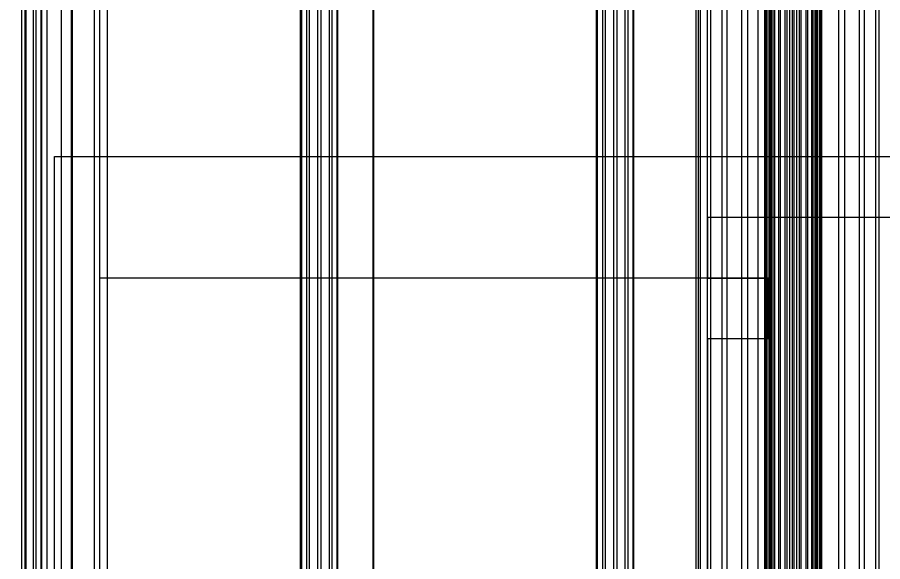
# Model space of a CAD drawing. Header units: millimetres. Extents: x -1970 to 59977, y -50268 to 6837.
# Drawn here: x 27511 to 27795.9, y -17563.3 to -17384.2 of the extents above; entities that cross this region are included whole.
import ezdxf

# ---------------------------------------------------------------- set-up
doc = ezdxf.new("R2010")
doc.units = ezdxf.units.MM
for name, color, linetype, lineweight in [('COTAS_P', 1, 'Continuous', 0), ('superior_C03', 7, 'Continuous', 0), ('superior_C05', 7, 'Continuous', 0)]:
    doc.layers.add(name, color=color, linetype=linetype, lineweight=lineweight)
doc.dimstyles.new('R19_100', dxfattribs={"dimtxt": 250, "dimasz": 150, "dimexe": 150, "dimexo": 80, "dimgap": 100, "dimtad": 1, "dimtih": 1, "dimtoh": 1, "dimdsep": 46, "dimcen": 0.09, "dimadec": 0, "dimazin": 0, "dimtfac": 1, "dimtdec": 4, "dimtofl": 0, "dimtmove": 0, "dimatfit": 3, "dimfxl": 1, "dimtolj": 1, "dimtzin": 0, "dimarcsym": 0})

# ---------------------------------------------------------------- blocks, each defined once
blk = doc.blocks.new('*D25')
at = {"layer": 'COTAS_P', "color": 0, "lineweight": -2, "transparency": 16777216}
for p, q in [((25128.19, -17920), (25128.19, -16950)), ((27628.19, -17920), (27628.19, -16950)), ((25278.19, -17100), (27478.19, -17100))]:
    blk.add_line(p, q, dxfattribs=at)
at = {"layer": 'COTAS_P', "color": 0, "transparency": 16777216}
for points in [[(25278.19, -17075), (25278.19, -17125), (25128.19, -17100)], [(27478.19, -17075), (27478.19, -17125), (27628.19, -17100)]]:
    blk.add_solid(points, dxfattribs=at)
at = {"layer": 'Defpoints', "color": 0, "transparency": 16777216}
for p in [(27628.19, -17100), (25128.19, -18000), (27628.19, -18000)]:
    blk.add_point(p, dxfattribs=at)

msp = doc.modelspace()

# ---------------------------------------------------------------- linework, layer by layer
at = {"layer": 'superior_C03'}
for p, q in [((27520.791, -19500), (27520.791, -16500)), ((27528.651, -16500), (27528.651, -19500)), ((27754.729, -16500), (27754.729, -19500)), ((27757.424, -19500), (27757.424, -16500)), ((27757.46, -19268), (27757.46, -16732)), ((27757.685, -19268), (27757.685, -16732)), ((27757.849, -19268), (27757.849, -16732)), ((27758.507, -19268), (27758.507, -16732)), ((27758.824, -19268), (27758.824, -16732)), ((27759.87, -19268), (27759.87, -16732)), ((27760.319, -19268), (27760.319, -16732)), ((27761.682, -19268), (27761.682, -16732)), ((27762.232, -19268), (27762.232, -16732)), ((27763.82, -19268), (27763.82, -16732)), ((27764.433, -19268), (27764.433, -16732)), ((27766.137, -19268), (27766.137, -16732)), ((27766.772, -19268), (27766.772, -16732)), ((27768.476, -19268), (27768.476, -16732)), ((27769.089, -19268), (27769.089, -16732)), ((27770.677, -19268), (27770.677, -16732)), ((27771.227, -19268), (27771.227, -16732)), ((27772.59, -19268), (27772.59, -16732)), ((27773.039, -19268), (27773.039, -16732)), ((27774.085, -19268), (27774.085, -16732)), ((27774.403, -19268), (27774.403, -16732)), ((27775.06, -19268), (27775.06, -16732)), ((27775.225, -16732), (27775.225, -19268)), ((27775.449, -19268), (27775.449, -16732)), ((27512.325, -16750), (27512.325, -19250)), ((27513.436, -16750), (27513.436, -19250)), ((27513.828, -16750), (27513.828, -19250)), ((27516.149, -16750), (27516.149, -19250)), ((27517.048, -16750), (27517.048, -19250)), ((27518.725, -16750), (27518.725, -19250)), ((27519.068, -19250), (27519.068, -16750)), ((27525.451, -16750), (27525.451, -19250)), ((27528.979, -16750), (27528.979, -19250)), ((27536.285, -16750), (27536.285, -19250)), ((27538.112, -19250), (27538.112, -16750)), ((27540.604, -16750), (27540.604, -19250)), ((27604.138, -16750), (27604.138, -19250)), ((27604.482, -16750), (27604.482, -19250)), ((27606.158, -16750), (27606.158, -19250)), ((27607.058, -16750), (27607.058, -19250)), ((27609.77, -16750), (27609.77, -19250)), ((27610.882, -16750), (27610.882, -19250)), ((27613.595, -16750), (27613.595, -19250)), ((27614.494, -16750), (27614.494, -19250)), ((27616.171, -16750), (27616.171, -19250)), ((27616.514, -19250), (27616.514, -16750)), ((27701.584, -16750), (27701.584, -19250)), ((27701.928, -16750), (27701.928, -19250)), ((27703.604, -16750), (27703.604, -19250)), ((27704.504, -16750), (27704.504, -19250)), ((27707.216, -16750), (27707.216, -19250)), ((27708.328, -16750), (27708.328, -19250)), ((27711.04, -16750), (27711.04, -19250)), ((27711.94, -16750), (27711.94, -19250)), ((27713.616, -16750), (27713.616, -19250)), ((27713.96, -19250), (27713.96, -16750)), ((27734.475, -19250), (27734.475, -16750)), ((27735.272, -19250), (27735.272, -16750)), ((27735.857, -19250), (27735.857, -16750)), ((27738.195, -19250), (27738.195, -16750)), ((27739.324, -19250), (27739.324, -16750)), ((27743.043, -19250), (27743.043, -16750)), ((27744.64, -19250), (27744.64, -16750)), ((27749.487, -19250), (27749.487, -16750)), ((27751.442, -19250), (27751.442, -16750)), ((27757.087, -19250), (27757.087, -16750)), ((27759.268, -19250), (27759.268, -16750)), ((27765.326, -19250), (27765.326, -16750)), ((27767.584, -19250), (27767.584, -16750)), ((27773.641, -19250), (27773.641, -16750)), ((27775.822, -19250), (27775.822, -16750)), ((27781.467, -19250), (27781.467, -16750)), ((27783.423, -19250), (27783.423, -16750)), ((27788.27, -19250), (27788.27, -16750)), ((27789.866, -19250), (27789.866, -16750)), ((27793.586, -19250), (27793.586, -16750)), ((27794.715, -19250), (27794.715, -16750))]:
    msp.add_line(p, q, dxfattribs=at)
at = {"layer": 'superior_C05'}
for p, q in [((27523.187, -17700), (27523.187, -17430)), ((27523.187, -17430), (28033.187, -17430)), ((28018.187, -17450), (27738.187, -17450)), ((27738.187, -17450), (27738.187, -17450.422)), ((27738.187, -17450.422), (27738.187, -17451.685)), ((27738.187, -17451.685), (27738.187, -17453.779)), ((27738.187, -17453.779), (27738.187, -17456.685)), ((27738.187, -17456.685), (27738.187, -17460.379)), ((27738.187, -17460.379), (27738.187, -17464.83)), ((27738.187, -17464.83), (27738.187, -17470)), ((27538.187, -17630), (27538.187, -17470)), ((27758.187, -17470), (27538.187, -17470)), ((27738.187, -17470), (27758.187, -17470)), ((27758.187, -17470), (27758.187, -17472.498)), ((27758.187, -17490), (27758.187, -17470)), ((27758.187, -17472.498), (27758.187, -17475.123)), ((27758.187, -17475.123), (27758.187, -17477.871)), ((27758.187, -17477.871), (27758.187, -17480.737)), ((27758.187, -17480.737), (27758.187, -17483.718)), ((27758.187, -17483.718), (27758.187, -17486.807)), ((27758.187, -17486.807), (27758.187, -17490)), ((27758.187, -17490), (27738.187, -17490)), ((27738.187, -17490), (27738.187, -17505.637)), ((27738.187, -17610), (27738.187, -17490)), ((27738.187, -17505.637), (27738.187, -17522.77)), ((27738.187, -17522.77), (27738.187, -17540.82)), ((27738.187, -17540.82), (27738.187, -17559.18)), ((27738.187, -17559.18), (27738.187, -17577.23))]:
    msp.add_line(p, q, dxfattribs=at)

# ---------------------------------------------------------------- dimensions: what is measured, and where the dimension line sits
at = {"layer": 'COTAS_P'}
dim = msp.add_aligned_dim(p1=(25128.187, -18000), p2=(27628.187, -18000), distance=900, text='<> P', dimstyle='R19_100', dxfattribs=at)
dim.commit()
dim.dimension.update_dxf_attribs({"geometry": '*D25', "text_midpoint": (26378.187, -17100)})

doc.saveas('drawing.dxf')
